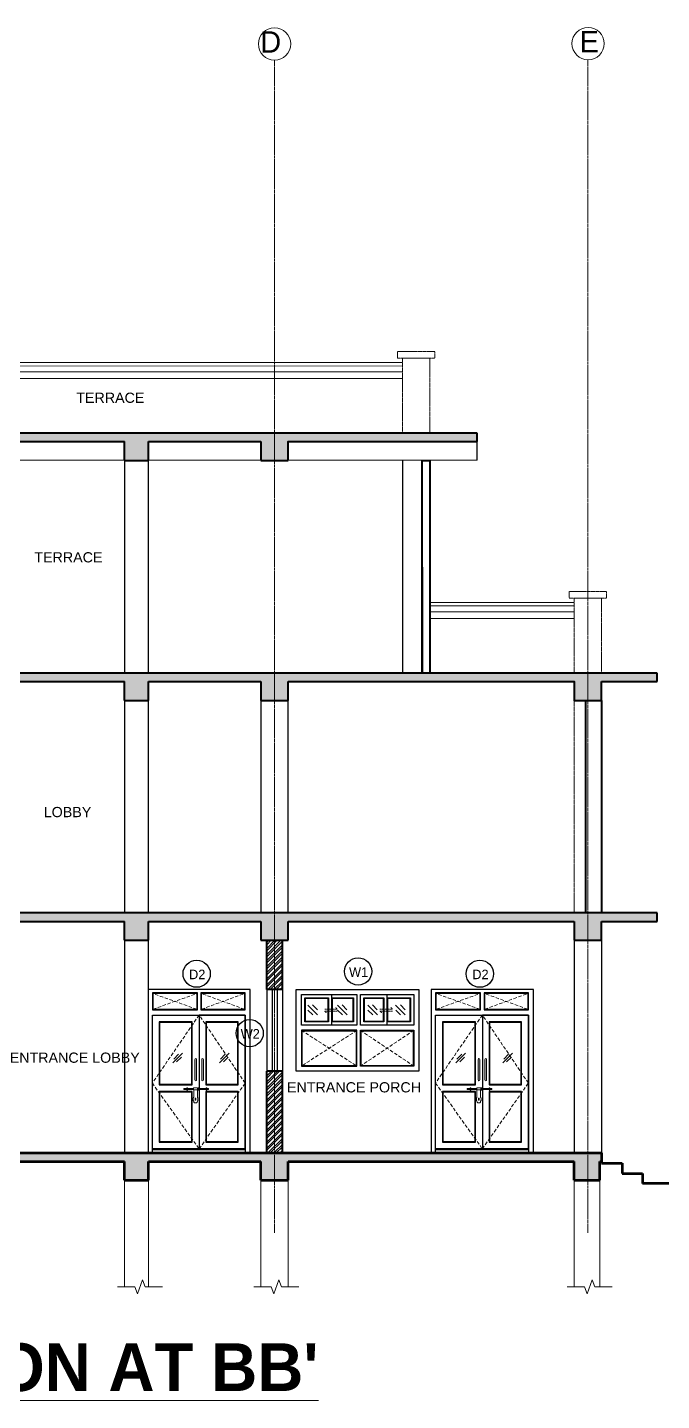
# Model space of a CAD drawing. Header units: inches. Extents: x -3071 to 2534411, y -17796 to 388172.
# Drawn here: x 1602419 to 1611725, y 162418 to 182574 of the extents above; entities that cross this region are included whole.
import ezdxf
from ezdxf.enums import TextEntityAlignment as Align

# ---------------------------------------------------------------- set-up
doc = ezdxf.new("R2010")
doc.units = ezdxf.units.IN
doc.header["$MEASUREMENT"] = 0
for name, pattern in [('ACAD_ISO08W100', [36, 24, -3, 6, -3]), ('DASHED', [0.75, 0.5, -0.25]), ('HIDDEN2', [0.1875, 0.125, -0.0625]), ('TRAZOS1', [0.15, 0.1, -0.05])]:
    doc.linetypes.add(name, pattern=pattern)
for name, color, linetype, lineweight in [('001-Archi- door window elevation', 92, 'Continuous', 25), ('001-Archi-hatch', 9, 'Continuous', 0), ('001-Archi-Opening Tags', 14, 'Continuous', 25), ('A .8 boundary line', 10, 'Continuous', 53), ('A 0.05 hatch', 252, 'Continuous', 5), ('A 0.13 Text', 6, 'Continuous', 13), ('A 0.13 window elevation', 253, 'Continuous', 13), ('A 0.13parapet partition', 230, 'Continuous', 13), ('A 0.25 back line elevation', 20, 'Continuous', 25), ('A 0.40 wall', 160, 'Continuous', 40), ('A 0.9 RAILING', 100, 'Continuous', 9), ('cen', 50, 'ACAD_ISO08W100', 5), ('ele-1', 62, 'Continuous', 15), ('Grid Tag', 6, 'Continuous', 20), ('text', 7, 'Continuous', 25)]:
    doc.layers.add(name, color=color, linetype=linetype, lineweight=lineweight)
doc.styles.add('AERIAL', font='arial.ttf', dxfattribs={"height": 10})
doc.styles.add('Archi 100', font='GOTHIC.TTF', dxfattribs={"height": 200})
doc.styles.add('CG', font='GOTHIC.TTF', dxfattribs={"height": 40})
doc.styles.get("Standard").update_dxf_attribs({"font": 'GOTHIC.TTF'})
pattern_1 = [(50, (-271992.36, 37502.61), (107.5890274, -9.4128202), [11.25, -123.75]), (355, (-271992.36, 37502.61), (-20.8127, 112.82882), [9, -99]), (100.4514445, (-271983.4, 37501.83), (86.776327, 103.4159986), [9.561029, -105.171317]), (46.1842, (-271992.36, 37532.61), (160.0862, -24.827892), [16.875, -185.625]), (96.6356355, (-271979.02, 37530.54), (140.199292, 146.11779), [14.341551, -157.757064]), (351.184164, (-271992.36, 37532.61), (140.199292, 146.11779), [13.5, -148.5]), (21, (-271977.36, 37525.11), (89.536058, -60.3928336), [11.25, -123.75]), (326, (-271977.36, 37525.11), (36.4973, 108.772507), [9, -99]), (71.451445, (-271969.9, 37520.08), (126.0333565, 48.379673), [9.5610285, -105.171317]), (37.5, (-271992.362, 37502.61), (1.8239783, 49.9340781), [0, -97.8, 0, -100.5, 0, -99.375]), (7.5, (-271992.36, 37502.61), (39.4604306, 59.1617568), [0, -57.3, 0, -95.55, 0, -37.875]), (327.5, (-272025.812, 37502.61), (80.0733654, -3.3832308), [0, -37.5, 0, -117, 0, -155.25]), (317.5, (-272040.81, 37502.61), (87.4779254, 15.0157473), [0, -48.75, 0, -77.7, 0, -110.25])]

# ---------------------------------------------------------------- blocks, each defined once
blk = doc.blocks.new('window tag')
blk.add_circle((0, 0), 200)
at = {"style": 'Archi 100', "flags": 1}
for tag, p in [('WIDTH', (15, 174.5)), ('HEIGHT', (-4.5, -348.5))]:
    blk.add_attdef(tag, p, '', height=200, dxfattribs=at)
at = {"style": 'Archi 100'}
blk.add_attdef('SYMBOL', text='', height=200, dxfattribs=at).set_placement((8, -10.5), align=Align.MIDDLE_CENTER)
blk = doc.blocks.new('A$C41BE75F4')
for p, q in [((-112, 98), (-144, 98)), ((-144, 98), (-144, 81)), ((-112, 81), (-144, 81)), ((-101, 98), (-112, 98)), ((-101, 81), (-112, 81)), ((-90, 107), (-101, 107)), ((-101, 98), (-101, 107)), ((-101, 98), (-101, 81)), ((-101, 81), (-101, 73)), ((-101, 71), (-101, 73)), ((-90, 73), (-101, 73)), ((-90, 71), (-101, 71)), ((-90, 98), (-90, 107)), ((-78, 98), (-90, 98)), ((-90, 98), (-90, 81)), ((-78, 81), (-90, 81)), ((-90, 81), (-90, 73)), ((-90, 71), (-90, 73)), ((-3, 98), (-78, 98)), ((-3, 81), (-78, 81)), ((57, 104), (-3, 104)), ((-3, 98), (-3, 104)), ((-3, 81), (-3, 98)), ((-3, 75), (-3, 81)), ((0, 75), (-3, 75)), ((-3, 75), (-3, 75)), ((0, 75), (-3, 75)), ((0, -32), (0, 75)), ((0, 75), (0, 75)), ((54, 75), (0, 75)), ((54, -32), (54, 75)), ((57, 75), (54, 75)), ((54, 75), (54, 75)), ((57, 75), (54, 75)), ((57, 98), (57, 104)), ((64, 98), (57, 98)), ((57, 98), (57, 98)), ((57, 98), (57, 81)), ((64, 81), (57, 81)), ((57, 81), (57, 81)), ((57, 75), (57, 81)), ((57, 75), (57, 75)), ((75, 107), (64, 107)), ((64, 98), (64, 107)), ((64, 98), (64, 81)), ((64, 81), (64, 73)), ((64, 71), (64, 73)), ((75, 73), (64, 73)), ((75, 71), (64, 71)), ((75, 98), (75, 107)), ((87, 98), (75, 98)), ((75, 98), (75, 81)), ((87, 81), (75, 81)), ((75, 81), (75, 73)), ((75, 71), (75, 73)), ((169, 98), (87, 98)), ((169, 81), (87, 81)), ((181, 98), (169, 98)), ((181, 81), (169, 81)), ((192, 107), (181, 107)), ((181, 98), (181, 107)), ((181, 98), (181, 81)), ((181, 81), (181, 73)), ((181, 71), (181, 73)), ((192, 73), (181, 73)), ((192, 71), (181, 71)), ((192, 98), (192, 107)), ((203, 98), (192, 98)), ((192, 98), (192, 81)), ((203, 81), (192, 81)), ((192, 81), (192, 73)), ((192, 71), (192, 73)), ((219, 98), (203, 98)), ((219, 81), (203, 81)), ((219, 98), (219, 81)), ((-7, -39), (-5, -39)), ((-7, -39), (-7, -82)), ((-7, -82), (-5, -83)), ((-7, -82), (-5, -83)), ((-7, -82), (-7, -82)), ((-5, -39), (-3, -38)), ((-5, -83), (-3, -83)), ((-5, -83), (-3, -83)), ((-3, -38), (-2, -37)), ((-3, -83), (-2, -84)), ((-3, -83), (-2, -84)), ((-2, -37), (-1, -36)), ((-2, -84), (-1, -86)), ((-2, -84), (-1, -86)), ((-1, -36), (0, -34)), ((-1, -86), (0, -87)), ((-1, -86), (0, -88)), ((0, -34), (0, -32)), ((0, -87), (0, -89)), ((0, -87), (0, -88)), ((0, -88), (0, -89)), ((0, -89), (0, -89)), ((0, -89), (0, -89)), ((1, -96), (0, -89)), ((1, -96), (0, -89)), ((0, -89), (0, -89)), ((4, -103), (1, -96)), ((4, -103), (1, -96)), ((1, -96), (1, -96)), ((8, -109), (4, -103)), ((8, -109), (4, -103)), ((14, -113), (8, -109)), ((14, -113), (8, -109)), ((20, -116), (14, -113)), ((20, -116), (14, -113)), ((27, -117), (20, -116)), ((27, -116), (20, -116)), ((33, -44), (22, -44)), ((22, -63), (22, -44)), ((22, -77), (22, -63)), ((33, -77), (22, -77)), ((34, -116), (27, -117)), ((34, -116), (27, -116)), ((33, -44), (33, -63)), ((33, -63), (33, -77)), ((41, -113), (34, -116)), ((41, -113), (34, -116)), ((47, -109), (41, -113)), ((47, -109), (41, -113)), ((51, -103), (47, -109)), ((51, -103), (47, -109)), ((54, -96), (51, -103)), ((54, -96), (51, -103)), ((55, -34), (54, -32)), ((54, -89), (55, -87)), ((54, -89), (55, -88)), ((54, -89), (54, -89)), ((54, -89), (54, -89)), ((54, -89), (54, -96)), ((54, -89), (54, -89)), ((54, -89), (54, -96)), ((54, -96), (54, -96)), ((55, -36), (55, -34)), ((56, -37), (55, -36)), ((55, -86), (56, -84)), ((55, -86), (56, -84)), ((55, -87), (55, -86)), ((55, -88), (55, -86)), ((55, -87), (55, -88)), ((58, -38), (56, -37)), ((56, -84), (58, -83)), ((56, -84), (58, -83)), ((60, -39), (58, -38)), ((58, -83), (60, -83)), ((58, -83), (60, -83)), ((61, -39), (60, -39)), ((60, -83), (61, -82)), ((60, -83), (61, -82)), ((61, -39), (61, -82)), ((61, -82), (61, -82))]:
    blk.add_line(p, q)
blk = doc.blocks.new('grid')
at = {"layer": 'Grid Tag', "linetype": 'Continuous', "ltscale": 30}
blk.add_circle((51, 48), 264, dxfattribs=at)
blk.add_attdef('GRID', (-143, -93), '', height=200)

msp = doc.modelspace()

# ---------------------------------------------------------------- hatches: boundary and pattern name
at = {"layer": '001-Archi-hatch'}
h = msp.add_hatch(color=256, dxfattribs=at)
h.dxf.hatch_style = 1
h.set_gradient(color1=(51, 51, 51), tint=1, name='CYLINDER')
edge = h.paths.add_edge_path()
edge.add_arc((1604888.48, 167425.72), 12.5, 0, 180, ccw=False)
edge.add_line((1604900.98, 167425.72), (1604900.98, 167125.72))
edge.add_arc((1604888.48, 167125.72), 12.5, -180, 0, ccw=False)
edge.add_line((1604875.98, 167125.72), (1604875.98, 167425.72))
h = msp.add_hatch(color=256, dxfattribs=at)
h.dxf.hatch_style = 1
h.set_gradient(color1=(51, 51, 51), tint=1, name='CYLINDER')
edge = h.paths.add_edge_path()
edge.add_arc((1604988.48, 167425.72), 12.5, 0, 180)
edge.add_line((1604975.98, 167425.72), (1604975.98, 167125.72))
edge.add_arc((1604988.48, 167125.72), 12.5, 180, 360)
edge.add_line((1605000.98, 167125.72), (1605000.98, 167425.72))
h = msp.add_hatch(color=256, dxfattribs=at)
h.dxf.hatch_style = 1
h.set_gradient(color1=(51, 51, 51), tint=1, name='CYLINDER')
edge = h.paths.add_edge_path()
edge.add_arc((1609045.43, 167425.72), 12.5, 0, 180, ccw=False)
edge.add_line((1609057.93, 167425.72), (1609057.93, 167125.72))
edge.add_arc((1609045.43, 167125.72), 12.5, -180, 0, ccw=False)
edge.add_line((1609032.93, 167125.72), (1609032.93, 167425.72))
h = msp.add_hatch(color=256, dxfattribs=at)
h.dxf.hatch_style = 1
h.set_gradient(color1=(51, 51, 51), tint=1, name='CYLINDER')
edge = h.paths.add_edge_path()
edge.add_arc((1609145.43, 167425.72), 12.5, 0, 180)
edge.add_line((1609132.93, 167425.72), (1609132.93, 167125.72))
edge.add_arc((1609145.43, 167125.72), 12.5, 180, 360)
edge.add_line((1609157.93, 167125.72), (1609157.93, 167425.72))
h = msp.add_hatch(dxfattribs=at)
h.set_pattern_fill('ANSI31', color=256, scale=10, angle=45)
h.set_pattern_definition([(90, (1438390.403, 192895.8958), (-1.25, 2e-16), [])])
h.paths.add_polyline_path([(1604251.48, 166102.68), (1605613.48, 166102.68), (1605613.48, 166112.68), (1604251.48, 166112.68)])
h = msp.add_hatch(dxfattribs=at)
h.set_pattern_fill('ANSI31', color=256, scale=10, angle=45)
h.set_pattern_definition([(90, (1442547.353, 192895.896), (-1.25, 2e-16), [])])
h.paths.add_polyline_path([(1608408.43, 166102.68), (1609770.43, 166102.68), (1609770.43, 166112.68), (1608408.43, 166112.68)])
at = {"layer": 'A 0.05 hatch'}
h = msp.add_hatch(dxfattribs=at)
h.set_pattern_fill('AR-CONC', color=256, scale=15, style=0)
h.set_pattern_definition(pattern_1)
h.paths.add_polyline_path([(1598344.87, 176619.66), (1609019.09, 176620.01), (1609019.09, 176495.01), (1606244.83, 176494.83), (1606244.83, 176218.97), (1605844.83, 176218.97), (1605844.83, 176494.85), (1604194.84, 176494.76), (1604194.84, 176219.19), (1603844.84, 176219.19), (1603844.84, 176494.76), (1601644.87, 176494.66), (1601644.91, 176218.75), (1601244.87, 176218.75), (1601244.87, 176494.66), (1598744.87, 176494.66), (1598744.87, 176218.75), (1598344.87, 176218.75)])
h = msp.add_hatch(dxfattribs=at)
h.set_pattern_fill('AR-CONC', color=256, scale=15, style=0)
h.set_pattern_definition(pattern_1)
h.paths.add_polyline_path([(1598005.62, 173096.92), (1611659.86, 173096.92), (1611659.86, 172971.92), (1610846.1, 172971.92), (1610846.1, 172696.65), (1610444.92, 172696.56), (1610444.92, 172971.92), (1606244.86, 172971.92), (1606244.86, 172696.01), (1605844.86, 172696.01), (1605844.86, 172971.92), (1604194.87, 172971.92), (1604194.87, 172696.01), (1603844.87, 172696.01), (1603844.87, 172971.92), (1602169.88, 172971.92), (1601819.88, 172971.92), (1601644.87, 172971.92), (1601644.87, 172696.01), (1601244.87, 172696.01), (1601244.87, 172971.92), (1598744.87, 172971.92), (1598744.87, 172696.01), (1598344.87, 172696.01), (1598344.87, 172971.92), (1597972.32, 172971.92)])
h = msp.add_hatch(dxfattribs=at)
h.set_pattern_fill('AR-CONC', color=256, scale=15, style=0)
h.set_pattern_definition(pattern_1)
h.paths.add_polyline_path([(1598005.62, 169575.41), (1611659.86, 169575.41), (1611659.86, 169450.41), (1610846.1, 169450.41), (1610845.41, 169175.24), (1610444.92, 169175.15), (1610444.86, 169450.41), (1606244.86, 169450.41), (1606232.36, 169174.51), (1605844.86, 169174.51), (1605844.86, 169450.41), (1604194.87, 169450.41), (1604194.87, 169174.51), (1603844.87, 169174.51), (1603844.87, 169450.41), (1602169.88, 169450.41), (1601819.88, 169450.41), (1601644.87, 169450.41), (1601644.87, 169174.51), (1601244.87, 169174.51), (1601244.87, 169450.41), (1598744.87, 169450.41), (1598744.87, 169174.51), (1598284.62, 169174.51), (1598284.62, 169450.41), (1597972.32, 169450.41)])
h = msp.add_hatch(dxfattribs=at)
h.set_pattern_fill('STEEL', color=256, scale=500, style=0)
h.set_pattern_definition([(45, (1337271.22, 48501.894), (-44.194174, 44.194174), []), (45, (1337271.22, 48533.144), (-44.194174, 44.194174), [])])
h.paths.add_polyline_path([(1605929.87, 168452.68), (1606159.87, 168452.68), (1606159.86, 169174.51), (1605929.86, 169174.51)])
h = msp.add_hatch(dxfattribs=at)
h.set_pattern_fill('STEEL', color=256, scale=500, style=0)
h.set_pattern_definition([(45, (1337271.22, 46101.894), (-44.194174, 44.194174), []), (45, (1337271.22, 46133.144), (-44.194174, 44.194174), [])])
h.paths.add_polyline_path([(1605929.87, 166052.68), (1606159.87, 166052.68), (1606159.86, 167252.68), (1605929.86, 167252.68)])
h = msp.add_hatch(dxfattribs=at)
h.set_pattern_fill('AR-CONC', color=256, scale=15, style=0)
h.set_pattern_definition(pattern_1)
h.paths.add_polyline_path([(1593744.87, 166052.68), (1610846.1, 166052.68), (1610846.1, 165927.68), (1610819.87, 165927.68), (1610819.87, 165652.68), (1610444.92, 165652.68), (1610444.92, 165927.68), (1606244.86, 165927.68), (1606244.86, 165652.68), (1605844.86, 165652.68), (1605844.86, 165927.68), (1604194.87, 165927.68), (1604194.87, 165652.68), (1603844.87, 165652.68), (1603844.87, 165927.68), (1602169.88, 165927.68), (1602169.88, 165652.68), (1601819.88, 165652.68), (1601819.88, 165927.68), (1601644.87, 165927.68), (1601644.87, 165652.68), (1601244.87, 165652.68), (1601244.87, 165927.68), (1598744.87, 165927.68), (1598744.87, 165652.68), (1598284.62, 165652.68), (1598284.62, 165927.68), (1594144.87, 165927.68), (1594144.87, 165652.68), (1593744.87, 165652.68)])

# ---------------------------------------------------------------- linework, layer by layer
for p, q in [((1610614.86, 172696.65), (1610614.86, 169575.41)), ((1610844.86, 172437.69), (1610844.86, 172101.85))]:
    msp.add_line(p, q)
at = {"layer": '001-Archi- door window elevation'}
for p, q in [((1604188.48, 168452.68), (1604188.48, 166052.68)), ((1608345.43, 168452.68), (1608345.43, 166052.68))]:
    msp.add_line(p, q, dxfattribs=at)
for points in [[(1605613.48, 166052.68), (1605688.48, 166052.68), (1605688.48, 168452.68), (1604188.48, 168452.68)], [(1604913.48, 168402.68), (1604251.48, 168402.68), (1604251.48, 168152.68), (1604913.48, 168152.68), (1604913.48, 168402.68)], [(1604963.48, 168152.68), (1605613.48, 168152.68), (1605613.48, 168402.68), (1604963.48, 168402.68), (1604963.48, 168152.68)], [(1607254.95, 167927.68), (1606439.21, 167927.68), (1606439.21, 168377.68), (1607254.95, 168377.68), (1607254.95, 167927.68)], [(1606886.12, 167927.68), (1606886.12, 168377.68)], [(1607304.95, 168377.68), (1608089.21, 168377.68), (1608089.21, 167927.68), (1607304.95, 167927.68), (1607304.95, 168377.68), (1607304.95, 168377.68)], [(1607697.08, 167927.68), (1607697.08, 168377.68)], [(1609770.43, 166052.68), (1609845.43, 166052.68), (1609845.43, 168452.68), (1608345.43, 168452.68)], [(1609070.43, 168402.68), (1608408.43, 168402.68), (1608408.43, 168152.68), (1609070.43, 168152.68), (1609070.43, 168402.68)], [(1609120.43, 168152.68), (1609770.43, 168152.68), (1609770.43, 168402.68), (1609120.43, 168402.68), (1609120.43, 168152.68)], [(1604188.48, 166052.68), (1604251.48, 166052.68), (1604251.48, 168077.68), (1605613.48, 168077.68), (1605613.48, 166052.68)], [(1608345.43, 166052.68), (1608408.43, 166052.68), (1608408.43, 168077.68), (1609770.43, 168077.68), (1609770.43, 166052.68)]]:
    msp.add_lwpolyline(points, dxfattribs=at)
for points in [[(1606364.21, 168452.68), (1608164.21, 168452.68), (1608164.21, 167252.68), (1606364.21, 167252.68)], [(1606836.12, 167977.68), (1606489.21, 167977.68), (1606489.21, 168327.68), (1606836.12, 168327.68)], [(1607204.95, 167977.68), (1606886.12, 167977.68), (1606886.12, 168327.68), (1607204.95, 168327.68)], [(1607647.08, 167977.68), (1607354.95, 167977.68), (1607354.95, 168327.68), (1607647.08, 168327.68)], [(1608039.21, 167977.68), (1607697.08, 167977.68), (1607697.08, 168327.68), (1608039.21, 168327.68)], [(1604938.49, 166112.68), (1604251.49, 166112.68), (1604251.48, 168077.68), (1604938.48, 168077.68)], [(1604838.48, 167977.68), (1604351.48, 167977.68), (1604351.48, 167052.68), (1604838.48, 167052.68)], [(1604938.49, 166112.68), (1605613.48, 166112.68), (1605613.48, 168077.68), (1604938.48, 168077.68)], [(1605513.48, 167977.68), (1605038.48, 167977.68), (1605038.48, 167052.68), (1605513.48, 167052.68)], [(1609095.44, 166112.68), (1608408.44, 166112.68), (1608408.43, 168077.68), (1609095.43, 168077.68)], [(1608995.43, 167977.68), (1608508.43, 167977.68), (1608508.43, 167052.68), (1608995.43, 167052.68)], [(1609095.44, 166112.68), (1609770.43, 166112.68), (1609770.43, 168077.68), (1609095.43, 168077.68)], [(1609670.43, 167977.68), (1609195.43, 167977.68), (1609195.43, 167052.68), (1609670.43, 167052.68)], [(1607254.95, 167852.68), (1606439.21, 167852.68), (1606439.21, 167327.68), (1607254.95, 167327.68)], [(1607304.95, 167852.68), (1608089.21, 167852.68), (1608089.21, 167327.68), (1607304.95, 167327.68)], [(1604838.48, 166952.68), (1604351.48, 166952.68), (1604351.49, 166212.68), (1604838.49, 166212.68)], [(1605513.48, 166952.68), (1605038.48, 166952.68), (1605038.49, 166212.68), (1605513.48, 166212.68)], [(1608995.43, 166952.68), (1608508.43, 166952.68), (1608508.44, 166212.68), (1608995.44, 166212.68)], [(1609670.43, 166952.68), (1609195.43, 166952.68), (1609195.44, 166212.68), (1609670.43, 166212.68)], [(1604251.48, 166102.68), (1605613.48, 166102.68), (1605613.48, 166112.68), (1604251.48, 166112.68)], [(1608408.43, 166102.68), (1609770.43, 166102.68), (1609770.43, 166112.68), (1608408.43, 166112.68)]]:
    msp.add_lwpolyline(points, close=True, dxfattribs=at)
at = {"layer": '001-Archi-hatch', "linetype": 'TRAZOS1', "ltscale": 500}
for p, q in [((1604261.48, 168162.68), (1604903.48, 168392.68)), ((1604903.48, 168162.68), (1604261.48, 168392.68)), ((1604973.48, 168162.68), (1605603.48, 168392.68)), ((1605603.48, 168162.68), (1604973.48, 168392.68)), ((1608418.43, 168162.68), (1609060.43, 168392.68)), ((1609060.43, 168162.68), (1608418.43, 168392.68)), ((1609130.43, 168162.68), (1609760.43, 168392.68)), ((1609760.43, 168162.68), (1609130.43, 168392.68)), ((1606439.21, 167852.68), (1607254.95, 167327.68)), ((1607254.95, 167852.68), (1606439.21, 167327.68)), ((1607304.95, 167852.68), (1608089.21, 167327.68)), ((1608089.21, 167852.68), (1607304.95, 167327.68))]:
    msp.add_line(p, q, dxfattribs=at)
at = {"layer": '001-Archi-hatch'}
for p, q in [((1606675.19, 168081.88), (1606533.59, 168223.48)), ((1606535.42, 168150.94), (1606606.22, 168080.13)), ((1606602.56, 168225.22), (1606673.36, 168154.42)), ((1607109.41, 168081.88), (1606967.8, 168223.48)), ((1606969.63, 168150.94), (1607040.44, 168080.13)), ((1607036.77, 168225.22), (1607107.58, 168154.42)), ((1607554.37, 168081.88), (1607412.77, 168223.48)), ((1607414.6, 168150.94), (1607485.4, 168080.13)), ((1607481.74, 168225.22), (1607552.54, 168154.42)), ((1607964.41, 168081.88), (1607822.81, 168223.48)), ((1607824.64, 168150.94), (1607895.44, 168080.13)), ((1607891.78, 168225.22), (1607962.58, 168154.42)), ((1604550.78, 167375.27), (1604692.2, 167516.69)), ((1604635.63, 167502.55), (1604564.92, 167431.84)), ((1605237.78, 167375.27), (1605379.2, 167516.69)), ((1605322.63, 167502.55), (1605251.92, 167431.84)), ((1608707.73, 167375.27), (1608849.15, 167516.69)), ((1608792.58, 167502.55), (1608721.87, 167431.84)), ((1609394.73, 167375.27), (1609536.15, 167516.69)), ((1609479.58, 167502.55), (1609408.87, 167431.84)), ((1604678.06, 167460.12), (1604607.35, 167389.41)), ((1605365.06, 167460.12), (1605294.35, 167389.41)), ((1608835.01, 167460.12), (1608764.3, 167389.41)), ((1609522.01, 167460.12), (1609451.3, 167389.41))]:
    msp.add_line(p, q, dxfattribs=at)
for points in [[(1604903.48, 168392.68), (1604261.48, 168392.68), (1604261.48, 168162.68), (1604903.48, 168162.68)], [(1604973.48, 168162.68), (1605603.48, 168162.68), (1605603.48, 168392.68), (1604973.48, 168392.68)], [(1606826.12, 167987.68), (1606499.21, 167987.68), (1606499.21, 168317.68), (1606826.12, 168317.68)], [(1607194.95, 167987.68), (1606896.12, 167987.68), (1606896.12, 168317.68), (1607194.95, 168317.68)], [(1607637.08, 167987.68), (1607364.95, 167987.68), (1607364.95, 168317.68), (1607637.08, 168317.68)], [(1608029.21, 167987.68), (1607707.08, 167987.68), (1607707.08, 168317.68), (1608029.21, 168317.68)], [(1609060.43, 168392.68), (1608418.43, 168392.68), (1608418.43, 168162.68), (1609060.43, 168162.68)], [(1609130.43, 168162.68), (1609760.43, 168162.68), (1609760.43, 168392.68), (1609130.43, 168392.68)], [(1604828.48, 167967.68), (1604361.48, 167967.68), (1604361.48, 167062.68), (1604828.48, 167062.68)], [(1605503.48, 167967.68), (1605048.48, 167967.68), (1605048.48, 167062.68), (1605503.48, 167062.68)], [(1608985.43, 167967.68), (1608518.43, 167967.68), (1608518.43, 167062.68), (1608985.43, 167062.68)], [(1609660.43, 167967.68), (1609205.43, 167967.68), (1609205.43, 167062.68), (1609660.43, 167062.68)], [(1607244.95, 167842.68), (1606449.21, 167842.68), (1606449.21, 167337.68), (1607244.95, 167337.68)], [(1607314.95, 167842.68), (1608079.21, 167842.68), (1608079.21, 167337.68), (1607314.95, 167337.68)], [(1604828.48, 166942.68), (1604361.48, 166942.68), (1604361.49, 166222.68), (1604828.49, 166222.68)], [(1605503.48, 166942.68), (1605048.48, 166942.68), (1605048.49, 166222.68), (1605503.48, 166222.68)], [(1608985.43, 166942.68), (1608518.43, 166942.68), (1608518.44, 166222.68), (1608985.44, 166222.68)], [(1609660.43, 166942.68), (1609205.43, 166942.68), (1609205.44, 166222.68), (1609660.43, 166222.68)]]:
    msp.add_lwpolyline(points, close=True, dxfattribs=at)
at = {"layer": '001-Archi-hatch', "linetype": 'HIDDEN2', "ltscale": 5}
for points in [[(1606941.74, 168188.28), (1606964.9, 168165.12), (1606780.94, 168165.12)], [(1606804.1, 168111.96), (1606780.94, 168135.12), (1606964.9, 168135.12)], [(1607752.7, 168188.28), (1607775.86, 168165.12), (1607591.9, 168165.12)], [(1607615.06, 168111.96), (1607591.9, 168135.12), (1607775.86, 168135.12)]]:
    msp.add_lwpolyline(points, dxfattribs=at)
at = {"layer": '001-Archi-hatch', "linetype": 'TRAZOS1', "ltscale": 500}
for points in [[(1604938.48, 168077.68), (1604251.48, 167077.68), (1604938.49, 166112.68), (1605613.48, 167077.68), (1604938.48, 168077.68)], [(1609095.43, 168077.68), (1608408.43, 167077.68), (1609095.44, 166112.68), (1609770.43, 167077.68), (1609095.43, 168077.68)]]:
    msp.add_lwpolyline(points, dxfattribs=at)
at = {"layer": '001-Archi-hatch'}
for points in [[(1604875.98, 167425.72, -1), (1604900.98, 167425.72), (1604900.98, 167125.72, -1), (1604875.98, 167125.72)], [(1605000.98, 167425.72, 1), (1604975.98, 167425.72), (1604975.98, 167125.72, 1), (1605000.98, 167125.72)], [(1609032.93, 167425.72, -1), (1609057.93, 167425.72), (1609057.93, 167125.72, -1), (1609032.93, 167125.72)], [(1609157.93, 167425.72, 1), (1609132.93, 167425.72), (1609132.93, 167125.72, 1), (1609157.93, 167125.72)]]:
    msp.add_lwpolyline(points, format="xyb", close=True, dxfattribs=at)
at = {"layer": 'A .8 boundary line'}
for p, q in [((1593744.87, 166052.68), (1610819.87, 166052.68)), ((1602169.88, 165927.68), (1603844.87, 165927.68)), ((1603844.87, 165652.68), (1603844.87, 165927.68)), ((1604194.87, 165927.68), (1605844.86, 165927.68)), ((1604194.87, 165652.68), (1604194.87, 165927.68)), ((1605844.86, 165652.68), (1605844.86, 165927.68)), ((1606244.86, 165927.68), (1610444.92, 165927.68)), ((1606244.86, 165652.68), (1606244.86, 165927.68)), ((1610444.92, 165652.68), (1610444.92, 165927.68)), ((1610699.87, 166052.68), (1610846.1, 166052.68)), ((1610819.87, 165927.68), (1610846.1, 165927.68)), ((1610819.87, 165652.68), (1610819.87, 165927.68)), ((1610846.1, 166052.68), (1610846.1, 165902.68)), ((1610846.1, 165902.68), (1611146.1, 165902.68)), ((1611146.1, 165902.68), (1611146.1, 165752.68)), ((1611146.1, 165752.68), (1611446.1, 165752.68)), ((1611446.1, 165752.68), (1611446.1, 165602.68)), ((1603844.87, 165652.68), (1604194.87, 165652.68)), ((1605844.86, 165652.68), (1606244.86, 165652.68)), ((1610444.92, 165652.68), (1610819.87, 165652.68)), ((1614830.81, 165602.68), (1611446.1, 165602.68))]:
    msp.add_line(p, q, dxfattribs=at)
at = {"layer": 'A 0.13 window elevation', "linetype": 'DASHED', "ltscale": 0.005}
for points in [[(1608399.86, 177820.01), (1607849.86, 177820.01), (1607849.86, 177720.01), (1608399.86, 177720.01)], [(1608324.86, 177720.01), (1607924.86, 177720.01), (1607924.86, 176620.01), (1608324.86, 176620.01)], [(1610919.86, 174296.92), (1610369.86, 174296.92), (1610369.86, 174196.92), (1610919.86, 174196.92)], [(1610844.86, 174196.92), (1610444.86, 174196.92), (1610444.86, 173096.92), (1610844.86, 173096.92)], [(1610844.86, 172696.65), (1610444.86, 172696.65), (1610444.86, 169575.41), (1610844.86, 169575.41)]]:
    msp.add_lwpolyline(points, close=True, dxfattribs=at)
at = {"layer": 'A 0.13parapet partition', "ltscale": 20}
for p, q in [((1607924.86, 177520.01), (1601644.87, 177519.66)), ((1607924.86, 177420.01), (1601644.87, 177419.66)), ((1610444.86, 173996.92), (1608324.86, 173996.8)), ((1610444.86, 173896.92), (1608324.86, 173896.8))]:
    msp.add_line(p, q, dxfattribs=at)
at = {"layer": 'A 0.25 back line elevation', "ltscale": 20}
for p, q in [((1609019.09, 176620.01), (1609019.09, 176620.01)), ((1609019.09, 176220.01), (1609019.09, 176620.01)), ((1609019.09, 176220.01), (1601644.87, 176218.75)), ((1607924.93, 176219.82), (1607924.86, 173097.27)), ((1608214.33, 176219.87), (1608214.86, 173097.26)), ((1608324.33, 176219.89), (1608324.86, 173097.27)), ((1608324.33, 176219.89), (1608324.86, 173097.27)), ((1608300.83, 173097.27), (1602459.87, 173096.92)), ((1610444.92, 169175.41), (1610444.92, 166052.67)), ((1610845.41, 169175.24), (1610846.1, 166052.68)), ((1605929.87, 168452.68), (1605929.87, 167252.68)), ((1606012.08, 168452.68), (1606012.08, 167252.68)), ((1606083.24, 168452.68), (1606083.24, 167252.68)), ((1606159.87, 168452.68), (1606159.87, 167252.68))]:
    msp.add_line(p, q, dxfattribs=at)
for points in [[(1604194.66, 176217.61), (1603844.66, 176217.61), (1603844.66, 173097.01), (1604194.66, 173097.01)], [(1604194.87, 172696.01), (1603844.87, 172696.01), (1603844.87, 169575.41), (1604194.87, 169575.41)], [(1606244.86, 172696.01), (1605844.86, 172696.01), (1605844.86, 169575.41), (1606244.86, 169575.41)], [(1604194.87, 169174.51), (1603844.87, 169174.51), (1603844.87, 166053.91), (1604194.87, 166053.91)]]:
    msp.add_lwpolyline(points, close=True, dxfattribs=at)
at = {"layer": 'A 0.40 wall'}
for p, q in [((1609019.09, 176620.01), (1598344.87, 176619.66)), ((1609019.09, 176495.01), (1609019.09, 176620.01)), ((1601819.88, 176494.66), (1603844.84, 176494.76)), ((1603844.84, 176218.97), (1603844.84, 176494.76)), ((1604194.84, 176494.77), (1605844.83, 176494.85)), ((1604194.84, 176218.97), (1604194.84, 176494.77)), ((1605844.83, 176494.85), (1605844.83, 176218.97)), ((1603844.84, 176218.97), (1604194.84, 176218.97)), ((1605844.83, 176218.97), (1606219.83, 176218.97)), ((1606219.83, 176218.97), (1606244.83, 176218.97)), ((1611659.86, 173096.92), (1598005.62, 173096.92)), ((1602169.88, 172971.92), (1603844.87, 172971.92)), ((1603844.87, 172696.01), (1603844.87, 172971.92)), ((1604194.87, 172696.01), (1604194.87, 172971.92)), ((1604194.87, 172971.92), (1605844.86, 172971.92)), ((1605844.86, 172971.92), (1605844.86, 172696.01)), ((1606244.86, 172696.01), (1606244.86, 172971.92)), ((1610846.1, 172971.92), (1611659.86, 172971.92)), ((1611659.86, 172971.92), (1611659.86, 173096.92)), ((1603844.87, 172696.01), (1604194.87, 172696.01)), ((1605844.86, 172696.01), (1606219.86, 172696.01)), ((1606219.86, 172696.01), (1606244.86, 172696.01)), ((1611659.86, 169575.41), (1598005.62, 169575.41)), ((1611659.86, 169575.41), (1607519.86, 169575.41)), ((1611659.86, 169450.41), (1611659.86, 169575.41)), ((1601819.88, 169450.41), (1603844.87, 169450.41)), ((1603844.87, 169174.51), (1603844.87, 169450.41)), ((1604194.87, 169174.51), (1604194.87, 169450.41)), ((1604194.87, 169450.41), (1605844.86, 169450.41)), ((1605844.86, 169450.41), (1605844.86, 169174.51)), ((1606244.86, 169174.51), (1606244.86, 169450.41)), ((1606244.86, 169450.41), (1610444.86, 169450.41)), ((1610444.86, 169450.41), (1610444.92, 169175.15)), ((1610846.1, 169175.24), (1610846.1, 169450.41)), ((1610846.1, 169450.41), (1611659.86, 169450.41)), ((1603844.87, 169174.51), (1604194.87, 169174.51)), ((1605844.86, 169174.51), (1606219.86, 169174.51)), ((1605929.87, 168452.68), (1605929.87, 169174.51)), ((1606159.87, 168452.68), (1606159.87, 169174.51)), ((1606219.86, 169174.51), (1606244.86, 169174.51)), ((1610444.92, 169175.15), (1610846.1, 169175.24)), ((1606159.87, 168452.68), (1605929.87, 168452.68)), ((1605929.87, 166052.68), (1605929.87, 167252.68)), ((1606159.87, 167252.68), (1605929.87, 167252.68)), ((1606159.87, 166052.68), (1606159.87, 167252.68))]:
    msp.add_line(p, q, dxfattribs=at)
for points in [[(1606244.83, 176218.97), (1606244.83, 176494.87), (1609019.09, 176495.01)], [(1606244.86, 172971.92), (1610444.86, 172971.92), (1610444.92, 172696.65), (1610846.1, 172696.65), (1610846.1, 172971.92)]]:
    msp.add_lwpolyline(points, dxfattribs=at)
for points in [[(1608214.33, 176219.87), (1608324.86, 176219.87), (1608324.86, 173097.27), (1608214.33, 173097.27)], [(1610614.86, 172696.65), (1610844.86, 172696.65), (1610844.86, 169575.41), (1610614.86, 169575.41)]]:
    msp.add_lwpolyline(points, close=True, dxfattribs=at)
at = {"layer": 'A 0.9 RAILING', "ltscale": 20}
for p, q in [((1607924.86, 177655.01), (1601644.87, 177654.66)), ((1607924.86, 177605.01), (1601644.87, 177604.66)), ((1610444.86, 174131.92), (1608324.86, 174131.8)), ((1610444.86, 174081.92), (1608324.86, 174081.8))]:
    msp.add_line(p, q, dxfattribs=at)
at = {"layer": 'cen', "ltscale": 2}
for p, q in [((1606044.86, 164880.85), (1606044.86, 182094.34)), ((1610644.86, 164880.85), (1610644.86, 182094.34))]:
    msp.add_line(p, q, dxfattribs=at)
at = {"layer": 'ele-1'}
for p, q in [((1603844.87, 165652.68), (1603844.87, 164087.81)), ((1604194.87, 165652.68), (1604194.87, 164087.81)), ((1605844.86, 165652.68), (1605844.86, 164087.81)), ((1606244.86, 165652.68), (1606244.86, 164087.81)), ((1610444.92, 165652.68), (1610444.92, 164087.81)), ((1610819.87, 165652.68), (1610819.87, 164087.81))]:
    msp.add_line(p, q, dxfattribs=at)
at = {"layer": 'ele-1', "linetype": 'Continuous'}
for points in [[(1603738.99, 164087.09), (1603995.76, 164087.09), (1604033.26, 163984.06), (1604108.26, 164190.12), (1604145.76, 164087.09), (1604402.53, 164087.09)], [(1605738.98, 164087.09), (1605995.75, 164087.09), (1606033.25, 163984.06), (1606108.25, 164190.12), (1606145.75, 164087.09), (1606402.52, 164087.09)], [(1610339.04, 164087.09), (1610595.81, 164087.09), (1610633.31, 163984.06), (1610708.31, 164190.12), (1610745.81, 164087.09), (1611002.58, 164087.09)]]:
    msp.add_lwpolyline(points, dxfattribs=at)

# ---------------------------------------------------------------- block references
ref = msp.add_blockref('grid', (1606091.09, 182288.53), dxfattribs=dict(xscale=-0.8987445155798923, yscale=0.8987445155798923, zscale=0.8987445155798923))
ref.add_attrib('GRID', 'D', (1605838.12, 182204.75), dxfattribs={"height": 314.56})
ref = msp.add_blockref('grid', (1610693.22, 182293.97), dxfattribs=dict(xscale=-0.8987445155798923, yscale=0.8987445155798923, zscale=0.8987445155798923))
ref.add_attrib('GRID', 'E', (1610524.5, 182210.18), dxfattribs={"height": 314.56})
at = {"layer": '001-Archi-hatch'}
for p in [(1604858.42, 166903.17), (1609015.37, 166903.17)]:
    msp.add_blockref('A$C41BE75F4', p, dxfattribs=at)
at = {"layer": '001-Archi-Opening Tags'}
ref = msp.add_blockref('window tag', (1607271.16, 168717.82), dxfattribs=at)
ref.add_attrib('SYMBOL', 'W1', dxfattribs={"layer": '0', "height": 140, "style": 'CG'}).set_placement((1607279.16, 168707.32), align=Align.MIDDLE_CENTER)
ref = msp.add_blockref('window tag', (1604902.17, 168683.98), dxfattribs=at)
ref.add_attrib('SYMBOL', 'D2', dxfattribs={"layer": '0', "height": 140, "style": 'CG'}).set_placement((1604910.17, 168673.48), align=Align.MIDDLE_CENTER)
ref = msp.add_blockref('window tag', (1609059.12, 168683.98), dxfattribs=at)
ref.add_attrib('SYMBOL', 'D2', dxfattribs={"layer": '0', "height": 140, "style": 'CG'}).set_placement((1609067.12, 168673.48), align=Align.MIDDLE_CENTER)
ref = msp.add_blockref('window tag', (1605680.48, 167811.79), dxfattribs=at)
ref.add_attrib('SYMBOL', 'W2', dxfattribs={"layer": '0', "height": 140, "style": 'CG'}).set_placement((1605688.48, 167801.29), align=Align.MIDDLE_CENTER)

# ---------------------------------------------------------------- texts
at = {"layer": 'A 0.13 Text', "insert": (1602938.84, 162903.26), "char_height": 700, "width": 13056.4847, "attachment_point": 5, "style": 'CG'}
msp.add_mtext("{\\fCentury Gothic|b1|i0|c0|p34;\\LSECTION AT BB'}", dxfattribs=at)
at = {"layer": 'text', "style": 'AERIAL'}
for s, p in [(' TERRACE', (1603076.13, 177063.72)), (' TERRACE', (1602460.83, 174721.71)), (' LOBBY', (1602599.16, 170981.81)), ('ENTRANCE LOBBY', (1602157.81, 167376.32)), ('ENTRANCE PORCH', (1606227.72, 166941.18))]:
    msp.add_text(s, height=150, rotation=360, dxfattribs=at).set_placement(p)

doc.saveas('drawing.dxf')
